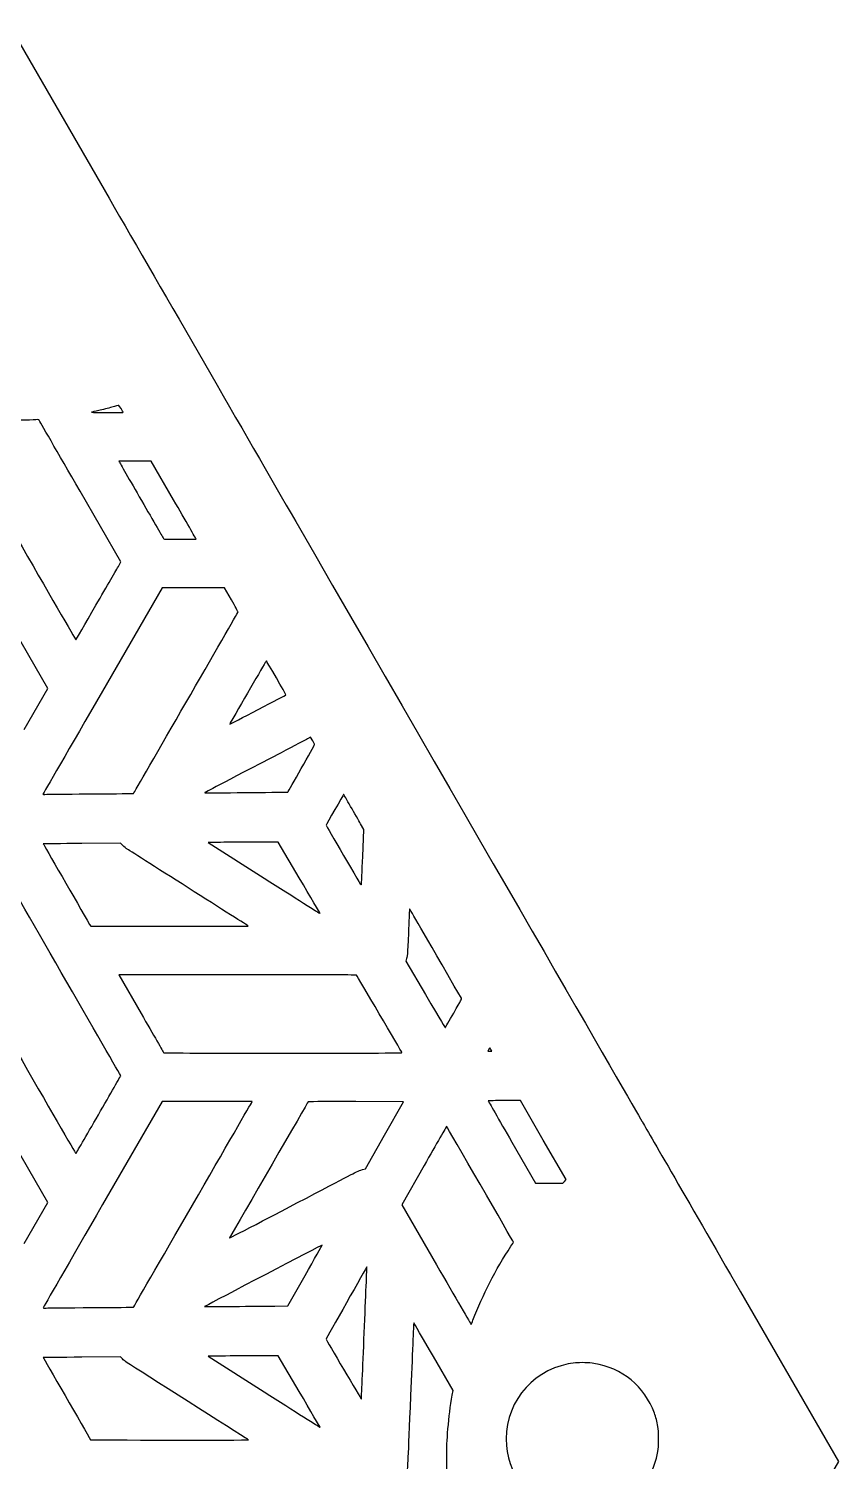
# Model space of a CAD drawing. Extents: x 18 to 192, y 74 to 223.
# Drawn here: x 149.2 to 191.6, y 148.5 to 223.5 of the extents above; entities that cross this region are included whole.
import ezdxf

# ---------------------------------------------------------------- set-up
doc = ezdxf.new("R2010")
doc.units = 0
doc.layers.add('Layer_1', color=7, linetype='CONTINUOUS')

msp = doc.modelspace()

# ---------------------------------------------------------------- linework, layer by layer
at = {"layer": 'Layer_1', "color": 7}
for points in [[(56.601667, 214.6203), (61.709904, 223.46863), (104.99546, 223.46863), (148.28103, 223.46863), (153.40475, 214.59292)], [(154.13039, 203.39398), (154.13039, 203.39409)], [(156.77765, 198.81611), (155.60765, 200.84232), (154.75509, 200.84232), (153.90252, 200.84232), (153.93042, 200.79642)], [(153.88783, 195.33333), (154.01901, 195.56169), (151.87843, 199.27093)], [(159.79915, 193.58204), (159.44078, 194.20289), (157.80527, 194.20289), (156.16976, 194.20289), (153.05468, 188.80755)], [(152.71244, 193.29613), (152.71244, 193.29598)], [(148.95758, 186.79231), (150.19416, 188.93496), (148.13019, 192.50973)], [(164.05723, 186.20722), (163.94944, 186.39303), (163.79194, 186.30943)], [(152.64894, 183.43099), (152.64894, 183.43056)], [(160.8616, 183.50005), (160.8616, 183.50049)], [(166.67494, 180.15509), (166.73224, 181.57301), (166.56542, 181.86254)], [(154.1245, 180.72431), (153.99848, 180.85046), (151.97961, 180.83326)], [(159.09682, 180.89121), (158.58007, 180.88221), (161.50927, 179.02411)], [(163.34765, 179.04255), (162.24793, 180.91031), (160.93074, 180.90531)], [(163.34765, 179.04268), (163.34765, 179.04255)], [(152.38321, 176.59579), (152.43851, 176.50059), (156.56821, 176.50059)], [(168.94926, 174.75209), (168.92186, 174.68009), (169.95272, 172.9287)], [(160.11886, 173.95652), (153.90912, 173.95252), (155.07562, 171.93212)], [(168.72919, 169.89204), (168.72919, 169.89252)], [(173.32832, 169.96691), (173.4337, 169.96691), (173.38264, 170.0548)], [(160.86411, 167.28205), (160.89211, 167.32795), (158.53088, 167.32738), (156.16965, 167.32682), (153.05815, 161.93571)], [(166.65922, 163.76908), (166.81286, 163.80618), (167.80751, 165.56336), (168.80216, 167.32053), (166.3176, 167.32453)], [(177.22738, 163.15501), (177.31518, 163.24361), (176.11924, 165.31515), (174.92329, 167.38669), (174.08838, 167.38169)], [(148.95731, 159.91053), (150.19404, 162.05381), (148.13037, 165.62819)], [(174.47456, 165.21275), (175.71352, 163.06637), (176.42654, 163.06623), (177.13956, 163.06609), (177.22738, 163.15501)], [(169.88946, 163.98361), (168.72331, 161.92357), (170.53184, 158.79122)], [(161.42841, 161.08155), (161.42844, 161.08075)], [(162.07996, 156.6301), (162.75508, 156.6391), (163.65455, 158.2266)], [(186.443, 157.37501), (191.56604, 148.50159), (186.43932, 139.62323)], [(158.51208, 156.66478), (158.39919, 156.60218), (159.90203, 156.61218)], [(162.07996, 156.63068), (162.07996, 156.6301)], [(154.09657, 153.86802), (154.00227, 153.96993), (151.9821, 153.95273)], [(159.01267, 154.00912), (158.58192, 154.00012), (161.51034, 152.14237)], [(163.34823, 152.16067), (162.24865, 154.02822), (160.84603, 154.02322)], [(171.35801, 151.96763), (171.39911, 152.20717), (170.37476, 153.98133)], [(163.34823, 152.16079), (163.34823, 152.16067)], [(160.6923, 149.6244), (160.69225, 149.62461)]]:
    msp.add_lwpolyline(points, dxfattribs=at)
for points in [[(157.95227, 196.76996)], [(161.20023, 187.84138)], [(166.67495, 180.15509)], [(160.68451, 176.51299)], [(171.43471, 171.96208)], [(152.83786, 166.6321)], [(152.47959, 156.5484)], [(166.75442, 155.22435)], [(172.44432, 155.89893)]]:
    msp.add_lwpolyline(points, close=True, dxfattribs=at)
for points in [[(153.40475, 214.59292), (156.22279, 209.71128), (160.61786, 202.09771), (163.17158, 197.67388)], [(152.47255, 203.39888), (152.44685, 203.39088), (152.76426, 203.38588), (153.28041, 203.38498)], [(152.8606, 203.48968), (152.67045, 203.44658), (152.49583, 203.40568), (152.47255, 203.39888)], [(153.54829, 203.65915), (153.36021, 203.60905), (153.05075, 203.53279), (152.8606, 203.48968)], [(153.28041, 203.38498), (153.74801, 203.38414), (154.13051, 203.38798), (154.13039, 203.39398)], [(153.90658, 203.75385), (153.89758, 203.75185), (153.73637, 203.70925), (153.54829, 203.65915)], [(154.13039, 203.39409), (154.12986, 203.42129), (153.92096, 203.75703), (153.90658, 203.75385)], [(149.42295, 202.99888), (149.04412, 202.97358), (147.50819, 202.97338), (147.13149, 202.9986)], [(149.72072, 202.99888), (149.70642, 203.01448), (149.65622, 203.01448), (149.42295, 202.99888)], [(151.87843, 199.27093), (150.70112, 201.311), (149.73014, 202.98858), (149.72072, 202.99888)], [(145.45462, 202.23587), (145.46062, 202.20947), (151.65237, 191.48714), (151.66116, 191.48714)], [(153.93042, 200.79642), (153.94572, 200.77122), (154.471, 199.86156), (155.09768, 198.77501)], [(155.09768, 198.77501), (155.72436, 197.68845), (156.24673, 196.78833), (156.25851, 196.77476)], [(157.95222, 196.77), (157.94922, 196.7809), (157.42116, 197.70169), (156.77765, 198.81611)], [(163.17158, 197.67388), (173.64048, 179.53843), (181.2985, 166.27582), (181.30891, 166.26254)], [(156.25851, 196.77476), (156.27841, 196.75176), (156.33741, 196.75006), (157.11837, 196.75006)], [(157.11837, 196.75006), (157.83259, 196.75006), (157.95616, 196.75306), (157.95227, 196.76996)], [(152.71244, 193.29598), (153.28676, 194.29093), (153.81569, 195.20774), (153.88783, 195.33333)], [(160.15164, 192.93998), (160.15464, 192.95168), (159.99625, 193.24058), (159.79915, 193.58204)], [(151.66116, 191.48714), (151.66516, 191.48714), (152.13811, 192.30118), (152.71244, 193.29613)], [(154.6761, 183.44806), (154.687, 183.45866), (160.14721, 192.92398), (160.15164, 192.93998)], [(161.62975, 190.38692), (161.61975, 190.38592), (160.44477, 188.36347), (159.74352, 187.14102)], [(162.65666, 188.60609), (162.66936, 188.61709), (161.64756, 190.38907), (161.62975, 190.38692)], [(153.05468, 188.80755), (151.34139, 185.84011), (149.9396, 183.40958), (149.9396, 183.40639)], [(161.20027, 187.84134), (161.99578, 188.25718), (162.65116, 188.60131), (162.65666, 188.60609)], [(159.72672, 187.07492), (159.74162, 187.08092), (160.40471, 187.42556), (161.20023, 187.84138)], [(159.74352, 187.14102), (159.70612, 187.07582), (159.70362, 187.06602), (159.72672, 187.07492)], [(163.79194, 186.30943), (163.70534, 186.26343), (163.07881, 185.9355), (162.39971, 185.58062)], [(162.75492, 183.52529), (162.76612, 183.53669), (164.14836, 185.97798), (164.15827, 186.0038)], [(164.15827, 186.0038), (164.16227, 186.0138), (164.11647, 186.10501), (164.05723, 186.20722)], [(162.39971, 185.58062), (159.23802, 183.92833), (158.41256, 183.49593), (158.40275, 183.48685)], [(149.9396, 183.40639), (149.9396, 183.40339), (150.09359, 183.40339), (150.2818, 183.40839)], [(150.2818, 183.40839), (150.47, 183.41239), (151.53522, 183.42259), (152.64894, 183.43099)], [(152.64894, 183.43056), (153.76265, 183.43856), (154.67488, 183.44686), (154.6761, 183.44806)], [(158.40275, 183.48685), (158.39675, 183.48185), (158.52393, 183.47885), (158.68497, 183.48085)], [(158.68497, 183.48085), (158.84601, 183.48285), (159.82549, 183.49175), (160.8616, 183.50005)], [(160.8616, 183.50049), (161.89771, 183.50849), (162.74971, 183.51989), (162.75492, 183.52529)], [(165.67244, 183.4004), (165.66444, 183.40096), (164.76267, 181.81415), (164.75371, 181.784)], [(166.03954, 182.77598), (165.84207, 183.11913), (165.67687, 183.40011), (165.67244, 183.4004)], [(166.56542, 181.86254), (166.47362, 182.0218), (166.23702, 182.43284), (166.03954, 182.77598)], [(164.75371, 181.784), (164.75171, 181.776), (165.16509, 181.06186), (165.67344, 180.19796)], [(149.95631, 180.81166), (149.95331, 180.80866), (151.76679, 177.65775), (152.38321, 176.59579)], [(151.97961, 180.83326), (150.86924, 180.82426), (149.95875, 180.81406), (149.95631, 180.81166)], [(154.32814, 180.54798), (154.28544, 180.57558), (154.19382, 180.65492), (154.1245, 180.72431)], [(160.93074, 180.90531), (160.20629, 180.90231), (159.38103, 180.89631), (159.09682, 180.89121)], [(157.53842, 178.51154), (155.81545, 179.60398), (154.37082, 180.52037), (154.32814, 180.54798)], [(165.67344, 180.19796), (166.58499, 178.6489), (166.59786, 178.62802), (166.60765, 178.68223)], [(166.60765, 178.68223), (166.61265, 178.71243), (166.64335, 179.37526), (166.67495, 180.15509)], [(154.00908, 168.67627), (154.01108, 168.69467), (147.79273, 179.4765), (147.78009, 179.47717)], [(160.68449, 176.51292), (160.67749, 176.51992), (159.26138, 177.4191), (157.53842, 178.51154)], [(161.50927, 179.02411), (163.12032, 178.00215), (164.44047, 177.168), (164.44293, 177.17046)], [(164.44293, 177.17046), (164.44493, 177.17246), (163.95251, 178.01542), (163.34765, 179.04268)], [(169.11633, 177.34622), (169.11633, 177.30382), (169.09403, 176.76112), (169.06703, 176.14023)], [(169.13553, 177.40262), (169.11943, 177.42012), (169.11653, 177.41162), (169.11633, 177.34622)], [(171.83646, 172.73112), (169.78067, 176.29665), (169.15091, 177.38587), (169.13553, 177.40262)], [(156.56821, 176.50059), (158.93336, 176.50059), (160.69218, 176.50559), (160.68451, 176.51299)], [(169.06703, 176.14023), (169.01703, 174.9905), (169.01043, 174.91313), (168.94926, 174.75209)], [(145.45958, 175.36417), (145.45956, 175.33777), (151.64588, 164.60506), (151.66114, 164.60504)], [(166.3452, 173.94242), (166.332, 173.95652), (165.07505, 173.95942), (160.11886, 173.95652)], [(168.72919, 169.89252), (168.71559, 169.92822), (166.36503, 173.92135), (166.3452, 173.94242)], [(169.95272, 172.9287), (170.80802, 171.47555), (170.98599, 171.18176), (170.99775, 171.20342)], [(171.43474, 171.96207), (171.84753, 172.67732), (171.85702, 172.69546), (171.83646, 172.73112)], [(155.07562, 171.93212), (155.71719, 170.82088), (156.2504, 169.90173), (156.26052, 169.88954)], [(170.99775, 171.20342), (171.00575, 171.21782), (171.20219, 171.55918), (171.43471, 171.96208)], [(156.26052, 169.88954), (156.27722, 169.86944), (156.8623, 169.86734), (162.50876, 169.86734)], [(162.50876, 169.86734), (168.43612, 169.86734), (168.73815, 169.86834), (168.72919, 169.89204)], [(173.32794, 170.1476), (173.32394, 170.1526), (173.22293, 169.98401), (173.22293, 169.97291)], [(173.22293, 169.97291), (173.22293, 169.96991), (173.27033, 169.96691), (173.32832, 169.96691)], [(173.38264, 170.0548), (173.35454, 170.1033), (173.32994, 170.145), (173.32794, 170.1476)], [(152.83786, 166.6321), (153.48117, 167.74698), (154.00822, 168.66685), (154.00908, 168.67627)], [(157.75696, 161.90219), (159.45049, 164.83589), (160.8487, 167.25682), (160.86411, 167.28205)], [(163.81713, 167.31043), (163.80633, 167.29843), (160.17364, 161.01003), (159.70728, 160.19598)], [(166.3176, 167.32453), (164.34128, 167.32753), (163.8298, 167.32453), (163.81713, 167.31043)], [(173.24454, 167.36809), (173.23954, 167.36309), (173.79314, 166.39328), (174.47456, 165.21275)], [(174.08838, 167.38169), (173.62918, 167.37869), (173.24945, 167.37269), (173.24454, 167.36809)], [(151.66114, 164.60504), (151.66514, 164.60504), (152.19454, 165.51721), (152.83786, 166.6321)], [(171.06511, 166.03315), (171.06011, 166.03915), (170.53084, 165.11664), (169.88946, 163.98361)], [(174.56347, 159.97057), (174.56347, 159.97957), (171.07866, 166.0182), (171.06511, 166.03315)], [(181.30891, 166.26254), (181.31491, 166.25454), (183.62534, 162.2554), (186.443, 157.37501)], [(161.42844, 161.08075), (165.09171, 162.99735), (166.20889, 163.58119), (166.35411, 163.65498)], [(166.35411, 163.65498), (166.45969, 163.70858), (166.55213, 163.74318), (166.65922, 163.76908)], [(153.05815, 161.93571), (151.34682, 158.9706), (149.94475, 156.53948), (149.94243, 156.5332)], [(154.67584, 156.5662), (154.67684, 156.5672), (156.06344, 158.96849), (157.75696, 161.90219)], [(159.72218, 160.19198), (159.73448, 160.19698), (160.50227, 160.59701), (161.42841, 161.08155)], [(164.55048, 159.8188), (164.54648, 159.8238), (158.71683, 156.77842), (158.51208, 156.66478)], [(159.70728, 160.19598), (159.70328, 160.18898), (159.71028, 160.18698), (159.72218, 160.19198)], [(163.65455, 158.2266), (164.14926, 159.09972), (164.55243, 159.81621), (164.55048, 159.8188)], [(172.44432, 155.89893), (172.95389, 157.22116), (173.62854, 158.53301), (174.42829, 159.75669)], [(174.42829, 159.75669), (174.50259, 159.87045), (174.56347, 159.9667), (174.56347, 159.97057)], [(166.89599, 158.68767), (166.89199, 158.69167), (164.75945, 154.92263), (164.75354, 154.90228)], [(166.75442, 155.22435), (166.83382, 157.1276), (166.89755, 158.6861), (166.89599, 158.68767)], [(170.53184, 158.79122), (171.52655, 157.06842), (172.34472, 155.66345), (172.35002, 155.66904)], [(149.94243, 156.5332), (149.94043, 156.5272), (150.01633, 156.5242), (150.11176, 156.5272)], [(150.11176, 156.5272), (150.20726, 156.5302), (151.27274, 156.5398), (152.47959, 156.5484)], [(152.47958, 156.5484), (153.68643, 156.5574), (154.67475, 156.565), (154.67584, 156.5662)], [(159.90203, 156.61218), (160.72858, 156.61718), (161.70866, 156.62598), (162.07996, 156.63068)], [(166.60304, 151.7569), (166.60704, 151.7609), (166.67504, 153.32109), (166.75442, 155.22435)], [(169.34445, 155.74954), (169.34145, 155.74654), (169.26655, 154.03048), (169.17871, 151.93669)], [(170.37476, 153.98133), (169.81135, 154.95713), (169.34772, 155.75282), (169.34445, 155.74954)], [(172.35002, 155.66904), (172.35502, 155.67504), (172.39772, 155.77809), (172.44432, 155.89893)], [(164.75354, 154.90228), (164.74854, 154.88428), (166.59308, 151.74695), (166.60304, 151.7569)], [(149.95716, 153.93083), (149.95416, 153.92783), (152.16869, 150.07933), (152.43275, 149.6294)], [(151.9821, 153.95273), (150.871, 153.94373), (149.95978, 153.93343), (149.95716, 153.93083)], [(154.27717, 153.70501), (154.22977, 153.73861), (154.14846, 153.81197), (154.09657, 153.86802)], [(160.52644, 149.73504), (159.41026, 150.4394), (154.34173, 153.65926), (154.27717, 153.70501)], [(160.84603, 154.02322), (160.07459, 154.02022), (159.24958, 154.01422), (159.01267, 154.00912)], [(178.77564, 153.62805), (178.53763, 153.66535), (178.04439, 153.67915), (177.80445, 153.65525)], [(177.80445, 153.65525), (175.74145, 153.44953), (174.18247, 151.73634), (174.18247, 149.67497)], [(181.93925, 151.02965), (181.4351, 152.41533), (180.23762, 153.39888), (178.77564, 153.62805)], [(161.51034, 152.14237), (163.12097, 151.12061), (164.44078, 150.28656), (164.44328, 150.28893)], [(164.44328, 150.28893), (164.44528, 150.29093), (163.953, 151.13365), (163.34823, 152.16079)], [(169.17871, 151.93669), (169.03424, 148.49415), (169.01621, 148.11864), (168.99038, 148.0135)], [(171.13555, 150.21116), (171.18545, 150.80444), (171.26135, 151.40403), (171.35801, 151.96763)], [(182.12309, 150.33115), (182.08019, 150.57004), (182.01139, 150.83135), (181.93925, 151.02965)], [(171.07145, 148.50372), (171.07145, 149.28557), (171.08245, 149.57959), (171.13555, 150.21116)], [(182.16109, 149.67498), (182.16109, 150.09593), (182.15909, 150.1307), (182.12309, 150.33115)], [(152.43275, 149.6294), (152.43875, 149.6187), (160.6923, 149.6139), (160.6923, 149.6244)], [(160.69225, 149.62461), (160.69225, 149.62761), (160.61765, 149.67751), (160.52644, 149.73504)], [(174.18247, 149.67497), (174.18247, 147.87932), (175.37717, 146.30702), (177.10903, 145.82346)], [(182.12309, 149.01882), (182.15909, 149.21926), (182.16109, 149.25403), (182.16109, 149.67498)], [(171.19168, 146.21066), (171.10068, 147.02948), (171.07145, 147.58682), (171.07145, 148.50372)], [(180.83586, 146.68971), (181.52486, 147.30883), (181.95603, 148.08896), (182.12309, 149.01882)]]:
    msp.add_open_spline(points, degree=3, dxfattribs=at)

doc.saveas('drawing.dxf')
